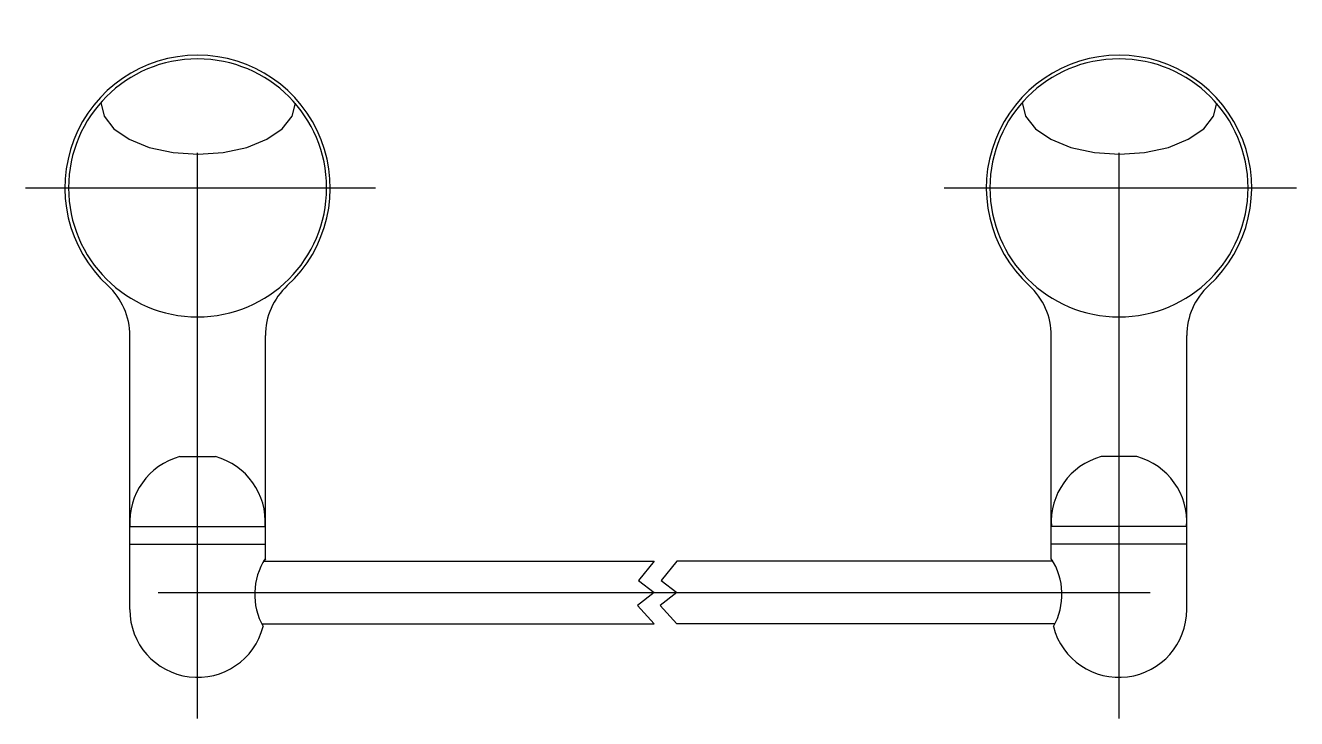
# Model space of a CAD drawing. Extents: x -0.616 to -0.392, y 264.22 to 264.343.
import ezdxf

# ---------------------------------------------------------------- set-up
doc = ezdxf.new("R2010")
doc.units = 0
doc.header["$LTSCALE"] = 0.2
doc.header["$MEASUREMENT"] = 0
doc.linetypes.add('AXES', pattern=[0.54, 0.3, -0.08, 0.08, -0.08])
doc.linetypes.add('CONTINU', pattern=[0])
doc.layers.get('0').update_dxf_attribs({"linetype": 'CONTINUOUS'})
doc.layers.add('DECA_EIXOS', color=5, linetype='AXES')

msp = doc.modelspace()

# ---------------------------------------------------------------- linework, layer by layer
at = {"linetype": 'CONTINU'}
for points in [[(-0.56997, 264.29668, 2.569093), (-0.60168, 264.29668)], [(-0.58582, 264.33677, 1), (-0.58582, 264.29116)], [(-0.58582, 264.29116, 1), (-0.58582, 264.33677)], [(-0.40714, 264.29668, 2.56909), (-0.43885, 264.29668)], [(-0.423, 264.33677, 1), (-0.423, 264.29116)], [(-0.423, 264.29116, 1), (-0.423, 264.33677)], [(-0.5988, 264.29265, 0.104544), (-0.60168, 264.29668)], [(-0.56997, 264.29668, 0.104544), (-0.57284, 264.29265)], [(-0.43598, 264.29265, 0.104544), (-0.43885, 264.29668)], [(-0.40714, 264.29668, 0.104653), (-0.41002, 264.29265)], [(-0.5978, 264.28786, 0.103299), (-0.5988, 264.29265)], [(-0.57284, 264.29265, 0.103299), (-0.57385, 264.28786)], [(-0.43497, 264.28786, 0.103299), (-0.43598, 264.29265)], [(-0.41002, 264.29265, 0.103299), (-0.41102, 264.28786)], [(-0.58897, 264.26645, 0.357459), (-0.59777, 264.25407)], [(-0.57388, 264.25407, 0.357459), (-0.58268, 264.26645)], [(-0.42614, 264.26645, 0.357459), (-0.43494, 264.25407)], [(-0.41105, 264.25407, 0.357459), (-0.41985, 264.26645)], [(-0.57385, 264.24839, 0.281694), (-0.57423, 264.23641)], [(-0.43459, 264.23641, 0.281694), (-0.43497, 264.24839)], [(-0.5978, 264.2394, 0.881018), (-0.57423, 264.23641)], [(-0.43459, 264.23641, 0.881016), (-0.41102, 264.2394)]]:
    msp.add_lwpolyline(points, format="xyb", dxfattribs=at)
for points in [[(-0.60294, 264.32904), (-0.60234, 264.32663), (-0.60061, 264.32442), (-0.59789, 264.32256), (-0.59435, 264.32112), (-0.59015, 264.32021), (-0.58573, 264.3199), (-0.58131, 264.32021), (-0.57711, 264.32112), (-0.57357, 264.32256), (-0.57085, 264.32442), (-0.56912, 264.32663), (-0.56854, 264.32895)], [(-0.44011, 264.32904), (-0.43952, 264.32663), (-0.43778, 264.32442), (-0.43506, 264.32256), (-0.43152, 264.32112), (-0.42733, 264.32021), (-0.4229, 264.3199), (-0.41848, 264.32021), (-0.41428, 264.32112), (-0.41075, 264.32256), (-0.40803, 264.32442), (-0.40629, 264.32663), (-0.40571, 264.32895)], [(-0.5978, 264.25098), (-0.5978, 264.28786)], [(-0.57385, 264.25098), (-0.57385, 264.28786)], [(-0.43497, 264.25098), (-0.43497, 264.28786)], [(-0.41102, 264.25098), (-0.41102, 264.28786)], [(-0.58897, 264.26645), (-0.58268, 264.26645)], [(-0.41985, 264.26645), (-0.42614, 264.26645)], [(-0.59777, 264.25407), (-0.57784, 264.25407)], [(-0.58582, 264.25407), (-0.57388, 264.25407)], [(-0.423, 264.25407), (-0.43494, 264.25407)], [(-0.41105, 264.25407), (-0.43098, 264.25407)], [(-0.5978, 264.2394), (-0.5978, 264.25098)], [(-0.5978, 264.25098), (-0.57385, 264.25098)], [(-0.57385, 264.24839), (-0.57385, 264.25098)], [(-0.43497, 264.24839), (-0.43497, 264.25098)], [(-0.41102, 264.25098), (-0.43497, 264.25098)], [(-0.41102, 264.2394), (-0.41102, 264.25098)], [(-0.57413, 264.24794), (-0.57385, 264.24839)], [(-0.57413, 264.24794), (-0.50515, 264.24794)], [(-0.50515, 264.24794), (-0.5079, 264.24452)], [(-0.50115, 264.24794), (-0.50391, 264.24452)], [(-0.43469, 264.24794), (-0.50115, 264.24794)], [(-0.43469, 264.24794), (-0.43497, 264.24839)], [(-0.5079, 264.24452), (-0.50515, 264.2424)], [(-0.50391, 264.24452), (-0.50115, 264.2424)], [(-0.50515, 264.2424), (-0.50808, 264.24011)], [(-0.50115, 264.2424), (-0.50409, 264.24011)], [(-0.50808, 264.24011), (-0.50515, 264.23686)], [(-0.50409, 264.24011), (-0.50115, 264.23686)], [(-0.57423, 264.23641), (-0.57434, 264.23686)], [(-0.57434, 264.23686), (-0.50515, 264.23686)], [(-0.43435, 264.23686), (-0.50115, 264.23686)], [(-0.43459, 264.23641), (-0.43435, 264.23686)]]:
    msp.add_lwpolyline(points, dxfattribs=at)
at = {"layer": 'DECA_EIXOS'}
for points in [[(-0.58582, 264.22013), (-0.58582, 264.34268)], [(-0.423, 264.22013), (-0.423, 264.34268)], [(-0.61625, 264.31397), (-0.55441, 264.31397)], [(-0.45392, 264.31397), (-0.39162, 264.31397)], [(-0.5928, 264.2424), (-0.50115, 264.2424)], [(-0.50115, 264.2424), (-0.41751, 264.2424)]]:
    msp.add_lwpolyline(points, dxfattribs=at)

doc.saveas('drawing.dxf')
